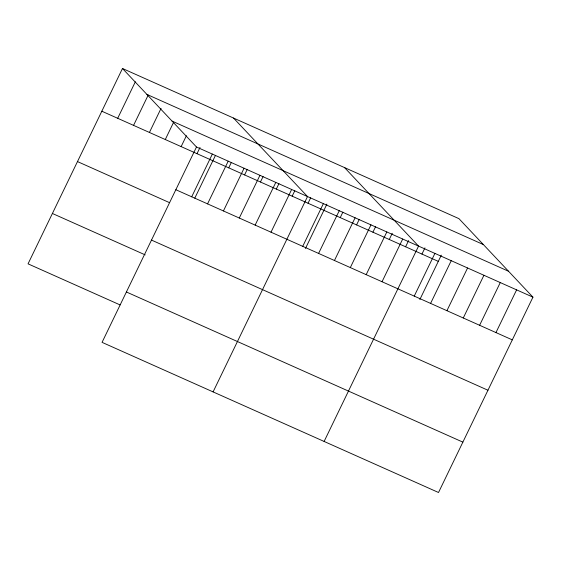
<?xml version="1.0" encoding="UTF-8"?>
<svg xmlns="http://www.w3.org/2000/svg" width="561" height="561" viewBox="0 0 561 561"><rect width="100%" height="100%" fill="white"/><g stroke="black" fill="none" stroke-linecap="round" stroke-linejoin="round"><path stroke-width="0.84" d="M122.48 68.498L196.483 147.003L102.053 342.35L438.52 492.502L532.95 297.155L458.947 218.65L122.48 68.498L28.05 263.845L120.047 304.904M117.698 118.294L135.341 81.794M133.56 125.369L148.202 95.082M149.422 132.452L161.056 108.378M165.285 139.528L173.538 122.445M181.14 146.61L186.399 135.734M197.002 153.686L200.011 147.473M191.701 196.799L212.346 154.079M194.793 198.159L215.494 155.327M207.563 203.874L228.208 161.161M228.727 167.844L231.356 162.41M223.425 210.957L244.07 168.237M244.589 174.92L247.219 169.485M239.288 218.033L259.932 175.32M260.451 182.002L263.081 176.568M255.15 225.108L275.795 182.395M276.314 189.078L278.943 183.643M271.005 232.191L291.657 189.478M292.176 196.161L294.805 190.719M213.089 391.901L307.519 196.553L233.516 118.048M308.038 203.236L310.668 197.802M302.73 246.349L323.381 203.629M305.457 248.474L326.902 204.106M318.592 253.425L339.244 210.712M340.239 217.612L342.869 212.17M334.454 260.5L355.106 217.787M356.586 224.905L359.215 219.463M350.316 267.583L370.968 224.87M372.925 232.198L375.554 226.756M366.179 274.659L386.831 231.945M389.271 239.491L392.272 233.278M382.041 281.741L402.693 239.028M405.61 246.784L408.618 240.571M324.118 441.451L418.555 246.104L344.552 167.599M421.956 254.077L424.958 247.864M414.242 296.11L434.894 253.397M419.852 299.525L441.304 255.157M430.589 303.403L451.24 260.69M446.928 310.696L467.579 267.983M463.274 317.989L483.926 275.276M479.613 325.282L500.265 282.569M495.959 332.575L516.611 289.862M146.905 94.409L483.365 244.561M172.066 121.099L508.525 271.251M196.483 147.003L532.95 297.155M101.836 111.218L438.295 261.37M175.838 189.716L512.298 339.868M77.488 161.582L169.485 202.64M151.491 240.087L487.951 390.239M52.397 213.475L145.194 254.883M126.4 291.979L462.867 442.131"/></g></svg>
